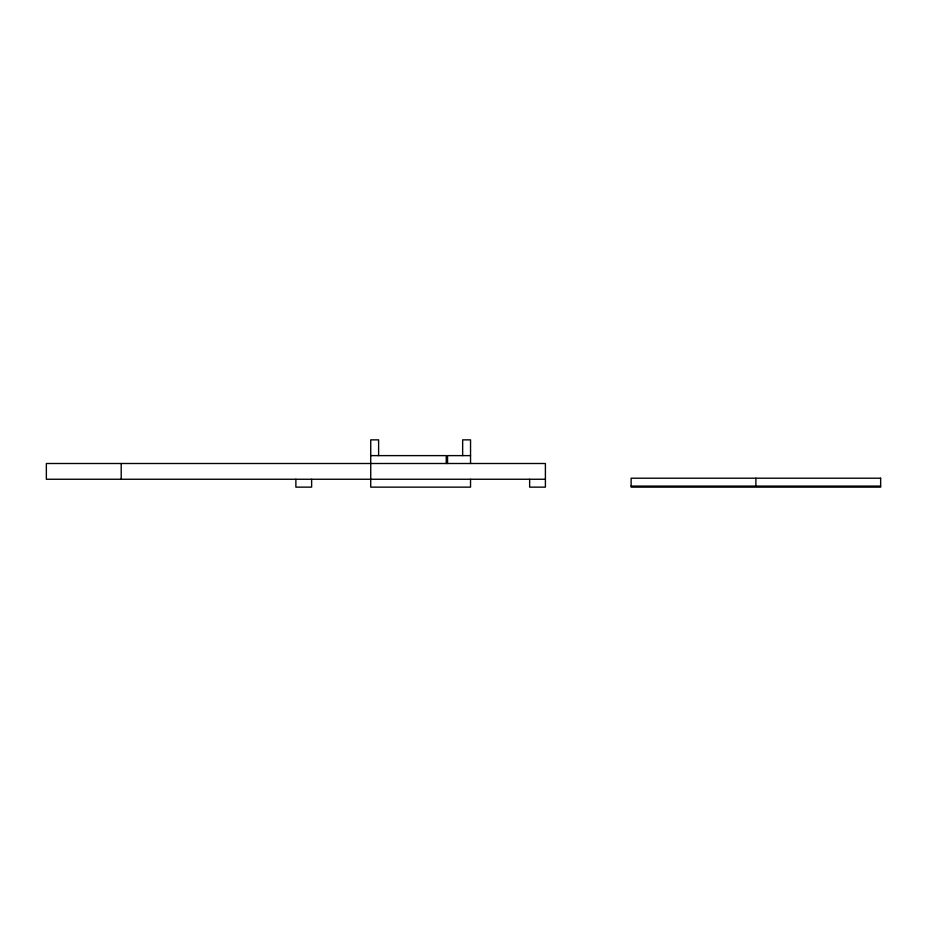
<?xml version="1.0" encoding="UTF-8"?>
<svg xmlns="http://www.w3.org/2000/svg" width="927" height="927" viewBox="0 0 927 927"><rect width="100%" height="100%" fill="white"/><g stroke="black" fill="none" stroke-linecap="round" stroke-linejoin="round"><path stroke-width="1.39" d="M370.73 455.62L446.246 455.62L446.246 463.5M470.545 455.62L447.556 455.62L447.556 463.5M545.4 479.259L46.35 479.259L46.35 463.5L545.4 463.5L545.4 487.138L529.641 487.138L529.641 479.259M631.125 486.084L880.65 486.084M755.887 478.205L755.887 486.084M470.545 463.5L470.545 439.861L462.654 439.861L462.654 455.62M470.545 479.259L470.545 487.138L370.73 487.138L370.73 439.861L378.61 439.861L378.61 455.62M311.634 479.259L311.634 487.138L295.875 487.138L295.875 479.259M121.205 463.5L121.205 479.259M880.65 478.205L631.125 478.205L631.125 487.138L880.65 487.138L880.65 478.205"/></g></svg>
